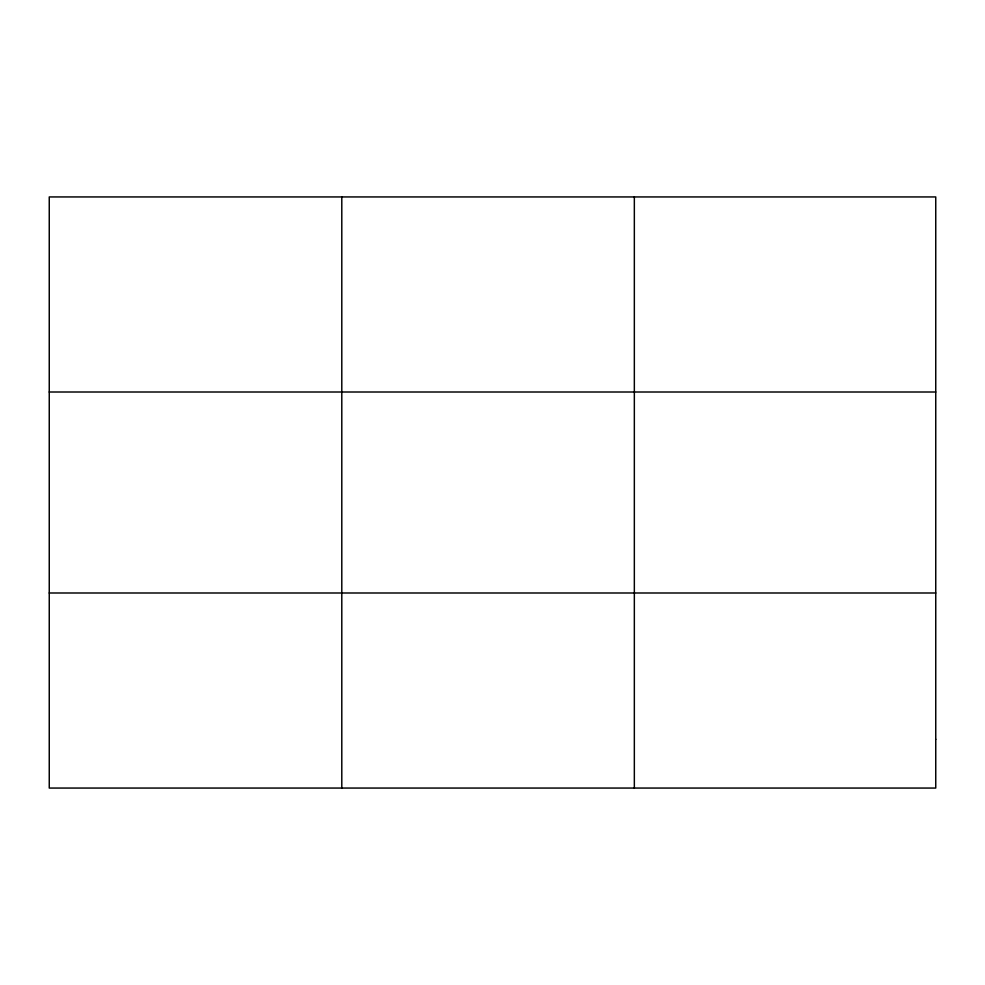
<?xml version="1.0" encoding="UTF-8"?>
<svg xmlns="http://www.w3.org/2000/svg" width="985" height="985" viewBox="0 0 985 985"><rect width="100%" height="100%" fill="white"/><g stroke="black" fill="none" stroke-linecap="round" stroke-linejoin="round"><path stroke-width="1.48" d="M341.795 788.062L341.795 196.938M634.34 788.062L634.34 196.938M49.25 392.005L935.75 392.005M49.25 592.995L935.75 592.995M935.75 739.292L935.75 788.062L49.25 788.062L49.25 196.938L935.75 196.938L935.75 739.292"/></g></svg>
